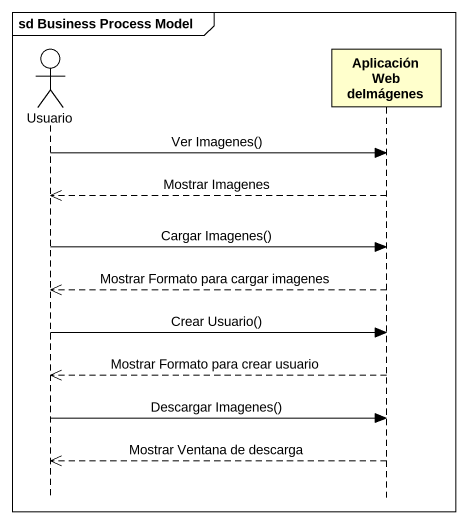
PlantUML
@startuml
mainframe sd Business Process Model
hide footbox
actor Usuario
participant "Aplicación Web deImágenes" as Aplicación_Web_deImágenes

Usuario -> Aplicación_Web_deImágenes : Ver Imagenes()
Aplicación_Web_deImágenes -->> Usuario : Mostrar Imagenes
Usuario -> Aplicación_Web_deImágenes : Cargar Imagenes()
Aplicación_Web_deImágenes -->> Usuario : Mostrar Formato para cargar imagenes
Usuario -> Aplicación_Web_deImágenes : Crear Usuario()
Aplicación_Web_deImágenes -->> Usuario : Mostrar Formato para crear usuario
Usuario -> Aplicación_Web_deImágenes : Descargar Imagenes()
Aplicación_Web_deImágenes -->> Usuario : Mostrar Ventana de descarga
@enduml
